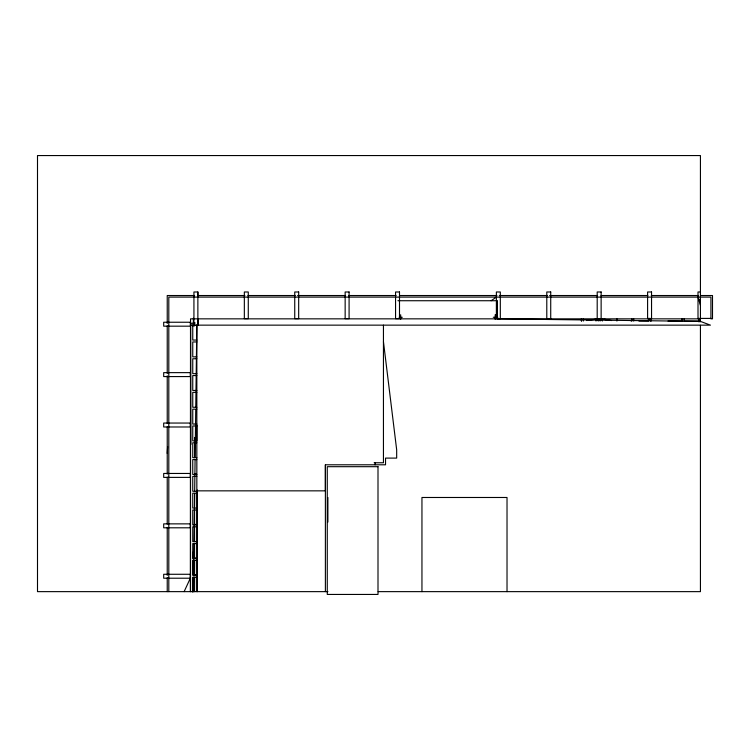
<?xml version="1.0" encoding="UTF-8"?>
<svg xmlns="http://www.w3.org/2000/svg" width="750" height="750" viewBox="0 0 750 750"><rect width="100%" height="100%" fill="white"/><g stroke="black" fill="none" stroke-linecap="round" stroke-linejoin="round"><path stroke-width="1.12" d="M190.369 591.638L190.538 325.35L196.838 325.35L195.769 407.1M196.838 425.194L196.838 440.878L192.75 440.878L192.75 425.963L196.838 425.963M193.931 325.144L193.931 291.984L197.869 291.984L197.869 325.144M325.387 591.638L325.387 464.794L385.528 464.794L385.528 458.1L396.675 458.1L396.675 449.85L383.447 341.691M581.419 321.047L581.419 318.844L581.419 320.944M616.912 321.047L616.912 318.844M682.228 318.844L682.228 321.047L682.228 318.844L681.525 321.047L668.025 321.047M193.537 577.622L193.35 591.638L193.378 577.191M193.566 575.278L193.978 543.75M194.006 541.416L194.428 509.878M194.456 507.544L194.634 493.528M194.672 491.194L195.084 459.656M195.113 457.322L195.741 409.434M496.378 318.647L496.378 291.984L500.316 291.984L500.316 318.647L496.378 318.647L497.334 300.731L497.334 318.844L700.434 321.394L710.447 325.144L190.538 325.144M167.231 453.422L167.625 446.522M631.116 321.047L631.819 318.844L631.819 321.047M184.125 591.638L190.341 578.212L190.341 574.275L163.688 574.275L163.688 578.212L190.341 578.212M491.137 300.731L496.378 297.103M586.744 320.541L598.219 318.844L599.475 320.316M194.634 577.191L194.559 591.638M700.434 291.984L698.006 291.984L698.006 318.647L700.434 318.647M194.559 295.528L167.231 295.528L167.231 323.447M197.625 295.528L244.894 295.528M247.912 295.528L295.228 295.528M297.572 295.528L345.572 295.528M348.469 295.528L396.103 295.528M399.609 295.528L496.969 295.528M499.312 295.528L547.256 295.528M549.591 295.528L597.534 295.528M601.041 295.528L647.878 295.528M651.253 295.528L698.091 295.528M700.434 295.528L712.5 295.528L712.5 318.844L710.925 318.844L710.925 297.103L168.806 297.103L168.806 591.638M397.922 300.731L495.459 300.731M497.297 314.747L495.197 314.747L495.197 319.341M399.141 317.269L402.291 317.269M493.284 317.269L497.859 317.269M648.131 318.412L650.456 318.412M698.109 318.412L710.925 318.412M700.434 318.844L190.538 318.844L190.538 591.638M638.916 321.047L647.916 321.047M698.325 321.047L684.122 321.047L684.122 318.844M193.378 322.781L194.953 322.781M190.538 323.259L194.953 323.259M192.75 325.856L194.559 325.856L194.559 325.144M196.838 340.059L192.75 340.059L192.75 325.144M196.838 341.953L192.75 341.953L192.75 356.859L196.838 356.859M196.838 358.753L192.75 358.753L192.75 373.669L196.838 373.669M196.838 375.553L192.75 375.553L192.75 390.469L196.838 390.469M196.838 392.362L192.75 392.362L192.75 407.269L196.838 407.269M196.838 409.163L192.75 409.163L192.75 424.069L196.838 424.069L195.319 423.6M196.838 442.762L192.75 442.762L192.75 457.678L196.838 457.678M196.838 459.572L192.75 459.572L192.75 474.478L196.838 474.478L194.559 473.775M374.156 462.759L383.447 462.759L383.447 325.144M196.838 476.372L192.75 476.372L192.75 491.287L196.838 491.287M196.838 490.847L325.387 490.847L325.387 464.794M196.838 493.172L192.75 493.172L192.75 508.088L196.838 508.088M196.838 509.981L192.75 509.981L192.75 524.888L196.838 524.888L194.559 524.184L194.559 524.888L194.559 509.981M196.838 526.781L192.75 526.781L192.75 541.688L196.838 541.688M196.838 543.581L192.75 543.581L192.75 558.497L196.838 558.497L194.559 557.784L194.559 543.581M196.838 558.497L194.559 558.497L194.559 557.784M196.838 560.381L192.75 560.381L192.75 575.297L196.838 575.297L194.559 574.584M196.838 577.191L192.75 577.191L192.75 592.097M327.919 591.638L37.5 591.638L37.5 155.559L700.434 155.559L700.434 321.816M378.197 591.638L700.434 591.638L700.434 325.294M194.634 560.381L194.559 575.297M611.578 320.541L600.103 318.844L600.103 321.047M604.434 319.209L607.603 319.762M700.434 320.475L699.038 318.844L699.038 321.994M698.981 299.166L700.434 302.25M651.225 321.047L650.513 318.844L650.513 321.047L648.628 318.844L648.628 321.047M698.006 297.103L700.434 305.4M190.538 325.35L190.875 444.478M633.713 318.844L633.713 321.047M602.316 318.844L602.316 321.047M598.219 318.844L598.219 321.047M596.016 318.844L596.016 321.047M583.303 318.844L583.303 321.047M507.019 591.638L507.019 497.484L421.95 497.484L421.95 591.638M400.678 314.747L400.678 319.341M375.122 462.759L375.122 464.794M327.891 497.484L327.891 522.075M198.066 318.844L198.066 325.144M197.869 291.984L197.869 295.528M197.316 489.994L197.316 591.638M196.838 325.144L196.847 591.638M194.634 437.438L194.634 440.878M194.634 442.762L194.634 457.678M194.559 493.884L194.559 508.088M194.559 526.781L194.559 541.688M193.378 318.197L193.378 323.259M193.378 551.616L193.378 575.297M167.231 325.772L167.231 373.463M167.231 375.787L167.231 423.478M167.231 426.834L167.231 474.122M167.231 477.094L167.231 524.156M167.231 527.353L167.231 575.344M167.231 577.612L167.231 591.638M244.341 295.528L244.341 318.647L248.278 318.647L248.278 291.984L244.341 291.984L244.341 295.528M298.678 291.984L294.741 291.984L294.741 318.647L298.678 318.647L298.678 291.984M349.088 291.984L345.15 291.984L345.15 318.647L349.088 318.647L349.088 291.984M399.497 291.984L395.559 291.984L395.559 318.647L399.497 318.647L399.497 291.984M550.725 291.984L546.788 291.984L546.788 318.647L550.725 318.647L550.725 291.984M601.134 291.984L597.197 291.984L597.197 318.647L601.134 318.647L601.134 291.984M651.544 291.984L647.597 291.984L647.597 318.647L651.544 318.647L651.544 291.984M190.341 322.238L163.688 322.238L163.688 326.175L190.341 326.175L190.341 322.238M190.341 372.638L163.688 372.638L163.688 376.575L190.341 376.575L190.341 372.638M190.341 423.047L163.688 423.047L163.688 426.984L190.341 426.984L190.341 423.047M378 466.688L327.272 466.688L327.272 594.441L378 594.441L378 466.688M190.341 473.456L163.688 473.456L163.688 477.394L190.341 477.394L190.341 473.456M190.341 523.866L163.688 523.866L163.688 527.803L190.341 527.803L190.341 523.866"/></g></svg>
